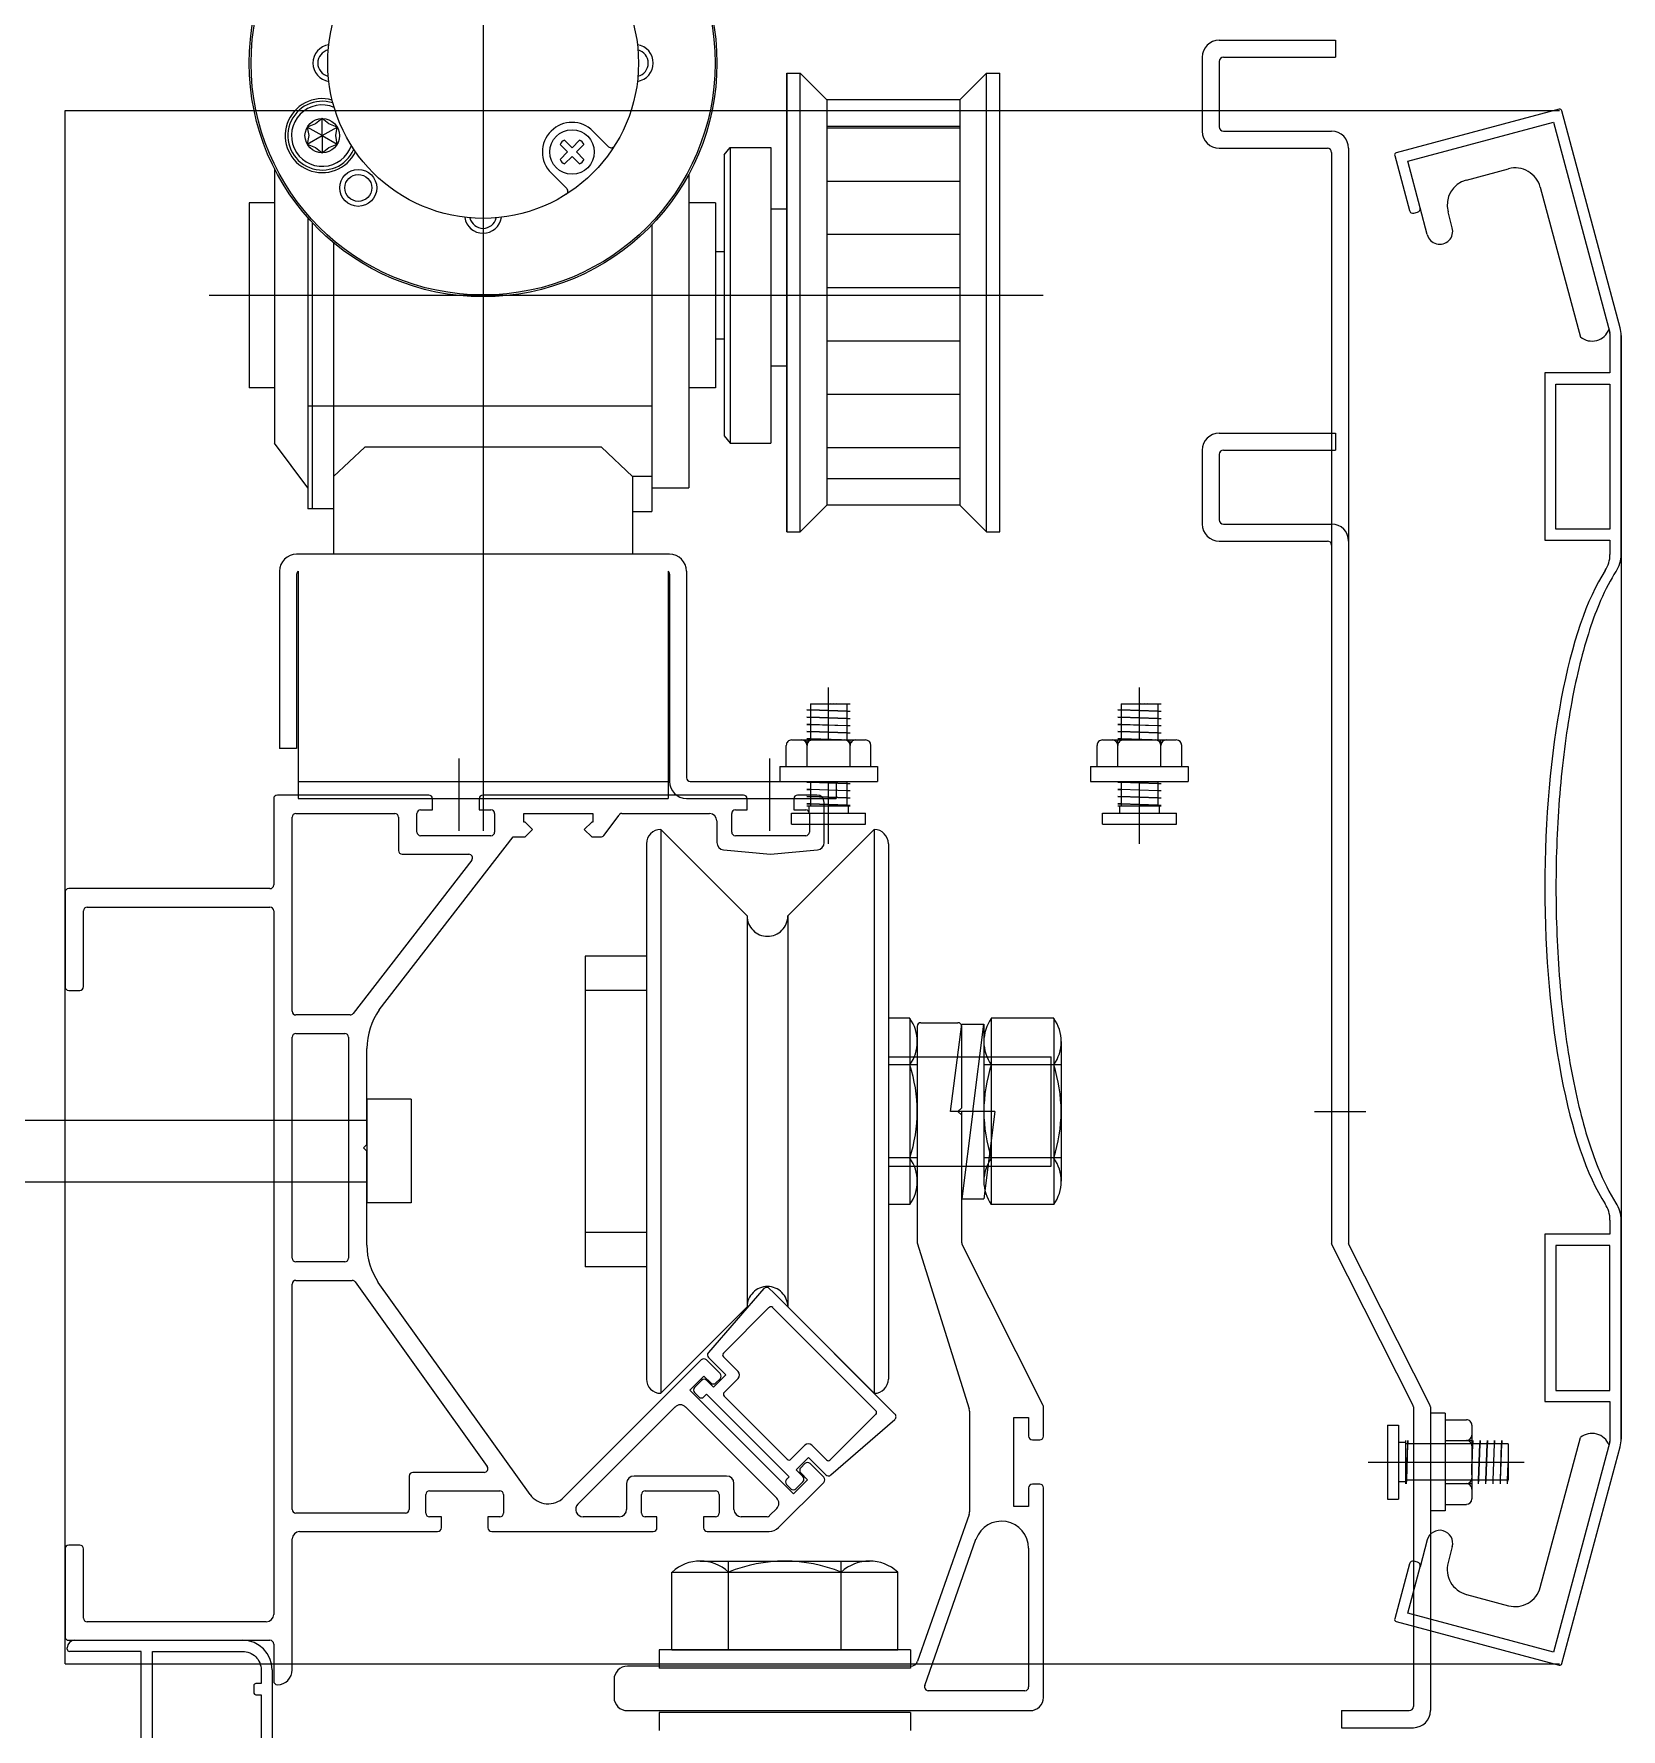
# Model space of a CAD drawing. Header units: millimetres. Extents: x -39468 to 212532, y -94717 to 83483.
# Drawn here: x 73920.8 to 74135.3, y 13091.4 to 13320.6 of the extents above; entities that cross this region are included whole.
import ezdxf

# ---------------------------------------------------------------- set-up
doc = ezdxf.new("R2010")
doc.units = ezdxf.units.MM
doc.header["$LTSCALE"] = 300
doc.header["$MEASUREMENT"] = 0
doc.layers.get('0').update_dxf_attribs({"linetype": 'CONTINUOUS'})
doc.layers.add('A-SECT-DOOR', color=8, linetype='CONTINUOUS')

# ---------------------------------------------------------------- blocks, each defined once
blk = doc.blocks.new('방열도어-양개')
at = {"layer": 'A-SECT-DOOR'}
for p, q in [((43.16, 3414.23), (43.16, 3274.77)), ((142.65, 3381.63), (158.35, 3381.63)), ((158.35, 3381.63), (158.35, 3379.33)), ((140.35, 3379.33), (140.35, 3369.33)), ((142.65, 3378.76), (142.65, 3369.91)), ((143.23, 3379.33), (158.35, 3379.33)), ((84.21, 3377.2), (86.01, 3377.2)), ((84.21, 3377.2), (84.21, 3315.2)), ((84.21, 3315.2), (84.21, 3377.2)), ((86.01, 3315.2), (86.01, 3377.2)), ((86.01, 3377.2), (89.61, 3373.6)), ((111.21, 3377.2), (107.61, 3373.6)), ((111.21, 3377.2), (113.01, 3377.2)), ((111.21, 3315.2), (111.21, 3377.2)), ((113.01, 3315.2), (113.01, 3377.2)), ((89.61, 3373.6), (89.61, 3318.8)), ((107.61, 3373.6), (89.61, 3373.6)), ((107.61, 3373.6), (107.61, 3318.8)), ((-13.34, 3162.14), (-13.34, 3372.14)), ((-13.34, 3372.14), (188.65, 3372.14)), ((21.42, 3371.06), (20.51, 3370.32)), ((21.42, 3368.74), (21.42, 3371.06)), ((22.33, 3370.32), (21.42, 3371.06)), ((188.59, 3372.31), (166.57, 3366.41)), ((196.82, 3342.78), (188.96, 3372.1)), ((20.51, 3370.32), (19.4, 3369.9)), ((21.42, 3368.74), (19.4, 3369.9)), ((19.4, 3369.9), (19.59, 3368.74)), ((19.59, 3368.74), (19.4, 3367.57)), ((19.4, 3367.57), (21.42, 3368.74)), ((21.42, 3368.74), (23.43, 3369.9)), ((21.42, 3368.74), (21.42, 3366.41)), ((21.42, 3368.74), (23.43, 3367.57)), ((23.43, 3369.9), (22.33, 3370.32)), ((23.24, 3368.74), (23.43, 3369.9)), ((23.43, 3367.57), (23.24, 3368.74)), ((58.01, 3369.35), (60.13, 3367.23)), ((89.61, 3370), (107.61, 3370)), ((89.61, 3369.8), (107.61, 3369.8)), ((143.23, 3369.33), (157.84, 3369.33)), ((168.12, 3365.27), (187.82, 3370.55)), ((187.82, 3370.55), (195.44, 3342.13)), ((19.4, 3367.57), (20.51, 3367.16)), ((20.51, 3367.16), (21.42, 3366.41)), ((21.42, 3366.41), (22.33, 3367.16)), ((22.33, 3367.16), (23.43, 3367.57)), ((53.56, 3367.55), (54.59, 3366.53)), ((54.59, 3366.53), (53.56, 3365.5)), ((54.15, 3368.14), (55.18, 3367.11)), ((56.21, 3368.14), (55.18, 3367.11)), ((56.79, 3367.55), (55.77, 3366.53)), ((55.77, 3366.53), (56.79, 3365.5)), ((75.76, 3366.15), (76.56, 3367.15)), ((76.56, 3367.15), (82.05, 3367.15)), ((76.56, 3367.15), (76.56, 3327.15)), ((82.05, 3367.15), (82.05, 3327.15)), ((142.65, 3367.03), (157.26, 3367.03)), ((157.84, 3366.46), (157.84, 3218.94)), ((160.14, 3367.03), (160.14, 3218.94)), ((14.96, 3364.29), (14.96, 3327.15)), ((55.18, 3365.94), (54.15, 3364.91)), ((55.18, 3365.94), (56.21, 3364.91)), ((75.76, 3366.15), (75.76, 3328.15)), ((166.36, 3366.04), (168.35, 3358.61)), ((169.8, 3358.99), (168.12, 3365.27)), ((176.05, 3362.74), (181.74, 3364.26)), ((52.35, 3363.7), (54.47, 3361.58)), ((70.96, 3363.52), (70.96, 3321.15)), ((89.61, 3362.6), (107.61, 3362.6)), ((186.03, 3361.79), (191.46, 3341.52)), ((11.56, 3359.65), (11.56, 3334.65)), ((14.96, 3359.65), (11.56, 3359.65)), ((74.56, 3359.65), (70.96, 3359.65)), ((74.56, 3359.65), (74.56, 3334.65)), ((19.46, 3357.64), (19.46, 3318.3)), ((84.21, 3358.82), (82.05, 3358.82)), ((84.21, 3358.82), (84.21, 3337.58)), ((168.96, 3358.25), (169.45, 3358.38)), ((170.77, 3355.37), (169.8, 3358.99)), ((174.15, 3356.28), (173.57, 3358.45)), ((20.06, 3356.98), (20.06, 3318.3)), ((65.96, 3356.67), (65.96, 3317.95)), ((89.61, 3355.4), (107.61, 3355.4)), ((22.96, 3354.25), (22.96, 3312.15)), ((75.76, 3353.05), (74.56, 3353.05)), ((89.61, 3348.2), (107.61, 3348.2)), ((118.86, 3347.15), (6.16, 3347.15)), ((75.76, 3341.25), (74.56, 3341.25)), ((195.46, 3342), (195.46, 3336.66)), ((196.96, 3312.13), (196.96, 3341.74)), ((196.96, 3341.74), (196.96, 3192.55)), ((89.61, 3341), (107.61, 3341)), ((84.21, 3337.58), (82.05, 3337.58)), ((186.66, 3336.66), (186.66, 3314.06)), ((195.46, 3336.66), (186.66, 3336.66)), ((14.96, 3334.65), (11.56, 3334.65)), ((74.56, 3334.65), (70.96, 3334.65)), ((188.16, 3335.16), (195.46, 3335.16)), ((188.16, 3315.56), (188.16, 3335.16)), ((195.46, 3335.16), (195.46, 3315.56)), ((65.96, 3332.15), (19.46, 3332.15)), ((89.61, 3333.8), (107.61, 3333.8)), ((75.76, 3328.15), (76.56, 3327.15)), ((142.65, 3328.53), (158.35, 3328.53)), ((158.35, 3328.53), (158.35, 3326.23)), ((19.46, 3321.15), (14.96, 3327.15)), ((22.96, 3322.65), (27.16, 3326.65)), ((59.16, 3326.65), (27.16, 3326.65)), ((63.36, 3322.65), (59.16, 3326.65)), ((76.56, 3327.15), (82.05, 3327.15)), ((89.61, 3326.6), (107.61, 3326.6)), ((140.35, 3326.23), (140.35, 3316.23)), ((142.65, 3325.66), (142.65, 3316.81)), ((143.23, 3326.23), (158.35, 3326.23)), ((63.36, 3322.65), (63.36, 3312.15)), ((65.96, 3322.65), (63.36, 3322.65)), ((65.96, 3321.15), (70.96, 3321.15)), ((89.61, 3322.4), (107.61, 3322.4)), ((22.96, 3318.3), (19.46, 3318.3)), ((89.61, 3318.8), (86.01, 3315.2)), ((107.61, 3318.8), (89.61, 3318.8)), ((107.61, 3318.8), (111.21, 3315.2)), ((63.36, 3317.95), (65.96, 3317.95)), ((143.23, 3316.23), (157.84, 3316.23)), ((84.21, 3315.2), (86.01, 3315.2)), ((111.21, 3315.2), (113.01, 3315.2)), ((142.65, 3313.93), (157.26, 3313.93)), ((160.14, 3313.93), (160.14, 3218.94)), ((186.66, 3314.06), (195.46, 3314.06)), ((195.46, 3315.56), (188.16, 3315.56)), ((195.46, 3314.06), (195.46, 3312.13)), ((68.36, 3312.15), (17.96, 3312.15)), ((157.84, 3313.36), (157.84, 3218.94)), ((15.66, 3309.85), (15.66, 3285.9)), ((17.96, 3309.45), (17.96, 3285.9)), ((18.16, 3309.85), (18.16, 3279.15)), ((68.16, 3309.85), (68.16, 3279.15)), ((68.36, 3309.45), (68.36, 3281.45)), ((70.66, 3309.85), (70.66, 3281.95)), ((89.86, 3287.05), (89.86, 3294.12)), ((131.86, 3287.05), (131.86, 3294.12)), ((86.93, 3291.1), (87.39, 3291.1)), ((87.39, 3291.08), (86.93, 3291.1)), ((86.95, 3291.1), (87.39, 3291.06)), ((87.39, 3291.95), (87.39, 3287.05)), ((87.39, 3291.95), (92.33, 3291.95)), ((92.33, 3290.92), (87.39, 3291.1)), ((92.33, 3290.91), (87.39, 3291.08)), ((92.33, 3290.89), (87.39, 3291.06)), ((92.33, 3291.87), (90.07, 3291.95)), ((92.33, 3291.88), (90.52, 3291.95)), ((92.33, 3291.9), (90.97, 3291.95)), ((92.33, 3291.95), (92.33, 3287.05)), ((92.76, 3291.87), (92.33, 3291.9)), ((92.78, 3291.87), (92.33, 3291.88)), ((92.78, 3291.87), (92.33, 3291.87)), ((92.76, 3290.89), (92.33, 3290.92)), ((92.78, 3290.89), (92.33, 3290.91)), ((92.78, 3290.89), (92.33, 3290.89)), ((129.39, 3291.08), (128.93, 3291.1)), ((128.93, 3291.1), (129.39, 3291.1)), ((128.95, 3291.1), (129.39, 3291.06)), ((129.39, 3291.95), (129.39, 3287.05)), ((129.39, 3291.95), (134.33, 3291.95)), ((134.33, 3290.92), (129.39, 3291.1)), ((134.33, 3290.91), (129.39, 3291.08)), ((134.33, 3290.89), (129.39, 3291.06)), ((134.33, 3291.87), (132.07, 3291.95)), ((134.33, 3291.88), (132.52, 3291.95)), ((134.33, 3291.9), (132.97, 3291.95)), ((134.33, 3291.95), (134.33, 3287.05)), ((134.76, 3291.87), (134.33, 3291.9)), ((134.78, 3291.87), (134.33, 3291.88)), ((134.78, 3291.87), (134.33, 3291.87)), ((134.76, 3290.89), (134.33, 3290.92)), ((134.78, 3290.89), (134.33, 3290.91)), ((134.78, 3290.89), (134.33, 3290.89)), ((87.39, 3290.1), (86.93, 3290.12)), ((86.93, 3290.12), (87.39, 3290.12)), ((87.39, 3289.13), (86.93, 3289.14)), ((86.93, 3289.14), (87.39, 3289.14)), ((86.95, 3290.12), (87.39, 3290.09)), ((86.95, 3289.14), (87.39, 3289.11)), ((92.33, 3289.95), (87.39, 3290.12)), ((92.33, 3289.93), (87.39, 3290.1)), ((92.33, 3289.92), (87.39, 3290.09)), ((92.33, 3288.97), (87.39, 3289.14)), ((92.33, 3288.96), (87.39, 3289.13)), ((92.33, 3288.94), (87.39, 3289.11)), ((92.76, 3289.92), (92.33, 3289.95)), ((92.78, 3289.92), (92.33, 3289.93)), ((92.78, 3289.92), (92.33, 3289.92)), ((92.76, 3288.94), (92.33, 3288.97)), ((92.78, 3288.94), (92.33, 3288.96)), ((92.78, 3288.94), (92.33, 3288.94)), ((128.93, 3290.12), (129.39, 3290.12)), ((129.39, 3290.1), (128.93, 3290.12)), ((129.39, 3289.13), (128.93, 3289.14)), ((128.93, 3289.14), (129.39, 3289.14)), ((128.95, 3290.12), (129.39, 3290.09)), ((128.95, 3289.14), (129.39, 3289.11)), ((134.33, 3289.95), (129.39, 3290.12)), ((134.33, 3289.93), (129.39, 3290.1)), ((134.33, 3289.92), (129.39, 3290.09)), ((134.33, 3288.97), (129.39, 3289.14)), ((134.33, 3288.96), (129.39, 3289.13)), ((134.33, 3288.94), (129.39, 3289.11)), ((134.76, 3289.92), (134.33, 3289.95)), ((134.78, 3289.92), (134.33, 3289.93)), ((134.78, 3289.92), (134.33, 3289.92)), ((134.76, 3288.94), (134.33, 3288.97)), ((134.78, 3288.94), (134.33, 3288.96)), ((134.78, 3288.94), (134.33, 3288.94)), ((84.13, 3283.45), (84.13, 3286.32)), ((84.86, 3287.05), (94.85, 3287.05)), ((86.93, 3288.17), (87.39, 3288.17)), ((87.39, 3288.15), (86.93, 3288.17)), ((86.93, 3287.19), (87.39, 3287.19)), ((87.39, 3287.18), (86.93, 3287.19)), ((86.94, 3283.45), (86.94, 3287.05)), ((86.95, 3288.17), (87.39, 3288.14)), ((86.95, 3287.19), (87.39, 3287.16)), ((92.33, 3288), (87.39, 3288.17)), ((92.33, 3287.98), (87.39, 3288.15)), ((92.33, 3287.96), (87.39, 3288.14)), ((91.59, 3287.05), (87.39, 3287.19)), ((91.15, 3287.05), (87.39, 3287.18)), ((90.7, 3287.05), (87.39, 3287.16)), ((92.76, 3287.97), (92.33, 3288)), ((92.78, 3287.96), (92.33, 3287.98)), ((92.78, 3287.96), (92.33, 3287.96)), ((92.77, 3283.45), (92.77, 3287.05)), ((95.58, 3283.45), (95.58, 3286.32)), ((126.13, 3283.45), (126.13, 3286.32)), ((126.86, 3287.05), (136.85, 3287.05)), ((128.93, 3288.17), (129.39, 3288.17)), ((129.39, 3288.15), (128.93, 3288.17)), ((129.39, 3287.18), (128.93, 3287.19)), ((128.93, 3287.19), (129.39, 3287.19)), ((128.94, 3283.45), (128.94, 3287.05)), ((128.95, 3288.17), (129.39, 3288.14)), ((128.95, 3287.19), (129.39, 3287.16)), ((134.33, 3288), (129.39, 3288.17)), ((134.33, 3287.98), (129.39, 3288.15)), ((134.33, 3287.96), (129.39, 3288.14)), ((133.59, 3287.05), (129.39, 3287.19)), ((133.15, 3287.05), (129.39, 3287.18)), ((132.7, 3287.05), (129.39, 3287.16)), ((134.76, 3287.97), (134.33, 3288)), ((134.78, 3287.96), (134.33, 3287.98)), ((134.78, 3287.96), (134.33, 3287.96)), ((134.77, 3283.45), (134.77, 3287.05)), ((137.58, 3283.45), (137.58, 3286.32)), ((17.96, 3285.9), (15.66, 3285.9)), ((39.86, 3284.54), (39.86, 3274.77)), ((81.86, 3284.54), (81.86, 3274.77)), ((83.26, 3283.45), (96.46, 3283.45)), ((83.26, 3283.45), (83.26, 3281.45)), ((96.46, 3283.45), (96.46, 3281.45)), ((125.26, 3283.45), (138.46, 3283.45)), ((125.26, 3283.45), (125.26, 3281.45)), ((138.46, 3283.45), (138.46, 3281.45)), ((35.82, 3279.6), (15.36, 3279.6)), ((18.16, 3281.45), (68.16, 3281.45)), ((78.36, 3279.6), (43.12, 3279.6)), ((71.16, 3281.45), (90.86, 3281.45)), ((83.26, 3281.45), (96.46, 3281.45)), ((88.26, 3279.6), (85.66, 3279.6)), ((87.39, 3281.32), (86.93, 3281.34)), ((86.93, 3281.34), (87.39, 3281.34)), ((87.39, 3280.35), (86.93, 3280.36)), ((86.93, 3280.36), (87.39, 3280.36)), ((87.39, 3279.37), (86.93, 3279.39)), ((86.93, 3279.39), (87.39, 3279.39)), ((86.95, 3281.34), (87.39, 3281.31)), ((86.95, 3280.36), (87.39, 3280.33)), ((86.95, 3279.39), (87.39, 3279.36)), ((87.39, 3281.45), (87.39, 3278.1)), ((92.33, 3281.17), (87.39, 3281.34)), ((92.33, 3281.15), (87.39, 3281.32)), ((92.33, 3281.14), (87.39, 3281.31)), ((92.33, 3280.19), (87.39, 3280.36)), ((92.33, 3280.18), (87.39, 3280.35)), ((92.33, 3280.16), (87.39, 3280.33)), ((92.33, 3279.22), (87.39, 3279.39)), ((92.33, 3279.2), (87.39, 3279.37)), ((92.33, 3279.18), (87.39, 3279.36)), ((89.86, 3273.02), (89.86, 3281.45)), ((90.86, 3281.45), (90.86, 3279.15)), ((92.33, 3281.45), (92.33, 3278.1)), ((92.76, 3281.14), (92.33, 3281.17)), ((92.78, 3281.14), (92.33, 3281.15)), ((92.78, 3281.14), (92.33, 3281.14)), ((92.76, 3280.16), (92.33, 3280.19)), ((92.78, 3280.16), (92.33, 3280.18)), ((92.78, 3280.16), (92.33, 3280.16)), ((125.26, 3281.45), (138.46, 3281.45)), ((129.39, 3281.32), (128.93, 3281.34)), ((128.93, 3281.34), (129.39, 3281.34)), ((128.93, 3280.36), (129.39, 3280.36)), ((129.39, 3280.35), (128.93, 3280.36)), ((129.39, 3279.37), (128.93, 3279.39)), ((128.93, 3279.39), (129.39, 3279.39)), ((128.95, 3281.34), (129.39, 3281.31)), ((128.95, 3280.36), (129.39, 3280.33)), ((128.95, 3279.39), (129.39, 3279.36)), ((129.39, 3281.45), (129.39, 3278.1)), ((134.33, 3281.17), (129.39, 3281.34)), ((134.33, 3281.15), (129.39, 3281.32)), ((134.33, 3281.14), (129.39, 3281.31)), ((134.33, 3280.19), (129.39, 3280.36)), ((134.33, 3280.18), (129.39, 3280.35)), ((134.33, 3280.16), (129.39, 3280.33)), ((134.33, 3279.22), (129.39, 3279.39)), ((134.33, 3279.2), (129.39, 3279.37)), ((134.33, 3279.18), (129.39, 3279.36)), ((131.86, 3273.02), (131.86, 3281.45)), ((134.33, 3281.45), (134.33, 3278.1)), ((134.76, 3281.14), (134.33, 3281.17)), ((134.78, 3281.14), (134.33, 3281.15)), ((134.78, 3281.14), (134.33, 3281.14)), ((134.76, 3280.16), (134.33, 3280.19)), ((134.78, 3280.16), (134.33, 3280.18)), ((134.78, 3280.16), (134.33, 3280.16)), ((14.86, 3279.1), (14.86, 3267.45)), ((17.86, 3277.1), (31.22, 3277.1)), ((18.16, 3279.15), (68.16, 3279.15)), ((34.22, 3274.6), (34.22, 3277.1)), ((34.72, 3277.6), (36.32, 3277.6)), ((36.32, 3277.6), (36.32, 3279.1)), ((42.62, 3279.1), (42.62, 3277.6)), ((42.62, 3277.6), (44.22, 3277.6)), ((44.72, 3277.1), (44.72, 3274.6)), ((48.66, 3275.95), (48.66, 3277.1)), ((48.66, 3277.1), (58.01, 3277.1)), ((58.01, 3277.1), (58.01, 3275.95)), ((61.68, 3277.1), (61.66, 3277.06)), ((61.72, 3277.1), (61.68, 3277.1)), ((61.93, 3277.1), (73.76, 3277.1)), ((70.66, 3279.15), (90.86, 3279.15)), ((76.76, 3274.6), (76.76, 3277.1)), ((77.26, 3277.6), (78.86, 3277.6)), ((78.86, 3277.6), (78.86, 3279.1)), ((84.86, 3275.65), (84.86, 3277.15)), ((84.86, 3277.15), (94.86, 3277.15)), ((85.16, 3279.1), (85.16, 3277.6)), ((85.16, 3277.6), (86.76, 3277.6)), ((86.93, 3278.41), (87.39, 3278.41)), ((87.39, 3278.4), (86.93, 3278.41)), ((92.78, 3278.1), (86.93, 3278.1)), ((86.95, 3278.41), (87.39, 3278.38)), ((87.19, 3278.1), (87.19, 3277.15)), ((87.26, 3277.1), (87.26, 3274.6)), ((92.33, 3278.24), (87.39, 3278.41)), ((92.33, 3278.22), (87.39, 3278.4)), ((92.33, 3278.21), (87.39, 3278.38)), ((89.26, 3273.2), (89.26, 3278.6)), ((92.76, 3279.19), (92.33, 3279.22)), ((92.78, 3279.18), (92.33, 3279.2)), ((92.78, 3279.18), (92.33, 3279.18)), ((92.76, 3278.21), (92.33, 3278.24)), ((92.78, 3278.21), (92.33, 3278.22)), ((92.78, 3278.21), (92.33, 3278.21)), ((92.52, 3278.1), (92.52, 3277.15)), ((94.86, 3275.65), (94.86, 3277.15)), ((126.86, 3275.65), (126.86, 3277.15)), ((126.86, 3277.15), (136.86, 3277.15)), ((129.39, 3278.4), (128.93, 3278.41)), ((128.93, 3278.41), (129.39, 3278.41)), ((134.78, 3278.1), (128.93, 3278.1)), ((128.95, 3278.41), (129.39, 3278.38)), ((129.19, 3278.1), (129.19, 3277.15)), ((134.33, 3278.24), (129.39, 3278.41)), ((134.33, 3278.22), (129.39, 3278.4)), ((134.33, 3278.21), (129.39, 3278.38)), ((134.76, 3279.19), (134.33, 3279.22)), ((134.78, 3279.18), (134.33, 3279.2)), ((134.78, 3279.18), (134.33, 3279.18)), ((134.76, 3278.21), (134.33, 3278.24)), ((134.78, 3278.21), (134.33, 3278.22)), ((134.78, 3278.21), (134.33, 3278.21)), ((134.52, 3278.1), (134.52, 3277.15)), ((136.86, 3275.65), (136.86, 3277.15)), ((17.36, 3250.37), (17.36, 3276.6)), ((31.72, 3276.6), (31.72, 3272.1)), ((48.84, 3275.95), (48.66, 3275.95)), ((49.84, 3274.95), (48.84, 3275.95)), ((48.84, 3273.95), (49.84, 3274.95)), ((57.84, 3275.95), (56.84, 3274.95)), ((56.84, 3274.95), (57.84, 3273.95)), ((58.01, 3275.95), (57.84, 3275.95)), ((59.46, 3274.14), (61.53, 3276.9)), ((67.16, 3274.93), (67.16, 3198.73)), ((78.84, 3263.26), (67.16, 3274.93)), ((74.76, 3276.1), (74.76, 3273.2)), ((84.34, 3263.26), (96.01, 3274.93)), ((84.86, 3275.65), (94.86, 3275.65)), ((96.01, 3274.93), (96.01, 3198.73)), ((126.86, 3275.65), (136.86, 3275.65)), ((29.13, 3250.55), (47.24, 3273.95)), ((44.22, 3274.1), (34.72, 3274.1)), ((47.24, 3273.95), (48.84, 3273.95)), ((57.84, 3273.95), (59.06, 3273.95)), ((65.24, 3273.01), (65.24, 3200.66)), ((86.76, 3274.1), (77.26, 3274.1)), ((97.94, 3273.01), (97.94, 3200.66)), ((41.63, 3270.79), (25.59, 3250.06)), ((32.22, 3271.6), (41.24, 3271.6)), ((75.66, 3272.2), (82.01, 3271.6)), ((82.01, 3271.6), (88.35, 3272.2)), ((-13.34, 3266.45), (-13.34, 3253.7)), ((14.36, 3266.95), (-12.84, 3266.95)), ((-10.84, 3253.7), (-10.84, 3263.95)), ((-10.34, 3264.45), (14.36, 3264.45)), ((14.86, 3263.95), (14.86, 3168.84)), ((78.84, 3263.26), (78.84, 3210.41)), ((84.34, 3263.26), (84.34, 3210.41)), ((56.94, 3257.83), (56.94, 3215.83)), ((65.24, 3257.83), (56.94, 3257.83)), ((-12.84, 3253.2), (-11.34, 3253.2)), ((65.24, 3253.18), (56.94, 3253.18)), ((25.19, 3249.87), (17.86, 3249.87)), ((17.86, 3247.37), (24.46, 3247.37)), ((100.84, 3249.42), (97.94, 3249.42)), ((100.84, 3249.42), (100.84, 3224.25)), ((101.84, 3248.4), (101.84, 3219.05)), ((102.33, 3248.83), (107.34, 3248.83)), ((106.34, 3236.83), (107.84, 3248.63)), ((107.84, 3248.63), (110.84, 3248.63)), ((107.84, 3237.33), (107.84, 3248.33)), ((109.34, 3236.83), (110.84, 3248.63)), ((110.84, 3248.63), (110.84, 3236.83)), ((111.84, 3249.42), (111.84, 3224.25)), ((120.29, 3249.42), (111.84, 3249.42)), ((120.29, 3249.42), (120.29, 3224.25)), ((17.36, 3217), (17.36, 3246.87)), ((24.96, 3246.87), (24.96, 3217)), ((27.46, 3232.38), (27.46, 3245.33)), ((101.84, 3246.27), (101.84, 3227.39)), ((101.84, 3246.27), (101.84, 3227.39)), ((110.84, 3246.27), (110.84, 3227.39)), ((121.29, 3246.27), (121.29, 3227.39)), ((97.94, 3244.23), (119.94, 3244.23)), ((101.84, 3243.13), (97.94, 3243.13)), ((101.84, 3244.23), (107.84, 3244.23)), ((121.29, 3243.13), (110.84, 3243.13)), ((119.94, 3229.43), (119.94, 3244.23)), ((33.46, 3238.48), (27.46, 3238.48)), ((27.46, 3238.48), (27.46, 3224.48)), ((33.46, 3238.48), (33.46, 3224.48)), ((112.34, 3236.83), (106.34, 3236.83)), ((107.34, 3236.83), (107.84, 3237.33)), ((107.84, 3236.33), (107.34, 3236.83)), ((107.84, 3225.03), (107.84, 3236.83)), ((109.34, 3236.83), (107.84, 3225.03)), ((107.84, 3219.05), (107.84, 3236.33)), ((112.34, 3236.83), (110.84, 3225.03)), ((155.54, 3236.83), (162.44, 3236.83)), ((155.54, 3236.83), (162.44, 3236.83)), ((-77.84, 3235.63), (27.46, 3235.63)), ((27.01, 3231.93), (27.46, 3232.38)), ((27.46, 3231.48), (27.01, 3231.93)), ((27.46, 3218.74), (27.46, 3231.48)), ((101.84, 3230.54), (97.94, 3230.54)), ((97.94, 3229.43), (119.94, 3229.43)), ((101.84, 3229.43), (107.84, 3229.43)), ((121.29, 3230.54), (110.84, 3230.54)), ((-77.84, 3227.33), (27.46, 3227.33)), ((33.46, 3224.48), (27.46, 3224.48)), ((100.84, 3224.25), (97.94, 3224.25)), ((107.84, 3225.03), (110.84, 3225.03)), ((120.29, 3224.25), (111.84, 3224.25)), ((195.46, 3222.15), (195.46, 3220.23)), ((196.96, 3192.55), (196.96, 3222.15)), ((65.24, 3220.48), (56.94, 3220.48)), ((195.46, 3220.23), (186.66, 3220.23)), ((186.66, 3220.23), (186.66, 3197.63)), ((101.84, 3219.05), (108.85, 3196.61)), ((118.84, 3197.09), (107.89, 3218.83)), ((168.84, 3197.09), (157.84, 3218.94)), ((168.84, 3197.09), (157.84, 3218.94)), ((171.14, 3197.09), (160.14, 3218.94)), ((171.14, 3197.09), (160.14, 3218.94)), ((195.46, 3218.73), (188.16, 3218.73)), ((188.16, 3218.73), (188.16, 3199.13)), ((195.46, 3199.13), (195.46, 3218.73)), ((24.46, 3216.5), (17.86, 3216.5)), ((65.24, 3215.83), (56.94, 3215.83)), ((17.36, 3183.04), (17.36, 3213.5)), ((17.86, 3214), (25.46, 3214)), ((25.87, 3213.79), (43.72, 3188.83)), ((49.51, 3185.04), (28.99, 3213.71)), ((81.1, 3212.88), (73.61, 3204.25)), ((82.4, 3212.34), (81.83, 3212.91)), ((98.82, 3195.92), (82.4, 3212.34)), ((78.84, 3210.41), (67.16, 3198.73)), ((81.8, 3210.32), (75.63, 3204.16)), ((96.24, 3196.38), (82.29, 3210.32)), ((84.34, 3210.41), (96.01, 3198.73)), ((75.63, 3203.66), (77.63, 3201.67)), ((72.64, 3203.24), (54.07, 3184.67)), ((75.19, 3201.41), (73.35, 3203.24)), ((73.63, 3203.57), (75.98, 3201.22)), ((71.09, 3199.14), (73, 3201.05)), ((85.1, 3185.13), (71.09, 3199.14)), ((72.69, 3200.47), (71.74, 3199.52)), ((73, 3201.05), (73.92, 3200.13)), ((74.31, 3199.55), (73.4, 3200.47)), ((75.98, 3201.22), (74.31, 3199.55)), ((74.62, 3200.13), (75.19, 3200.7)), ((77.63, 3200.75), (75.73, 3198.84)), ((188.16, 3199.13), (195.46, 3199.13)), ((55.98, 3183.75), (69.11, 3196.88)), ((70.52, 3196.88), (82.84, 3184.56)), ((71.74, 3198.82), (72.31, 3198.25)), ((73.01, 3198.25), (73.36, 3198.6)), ((73.36, 3198.6), (84.51, 3187.45)), ((75.73, 3198.35), (84.26, 3189.82)), ((118.89, 3192.94), (118.89, 3196.89)), ((168.89, 3196.89), (168.89, 3156.41)), ((168.89, 3196.89), (168.89, 3156.41)), ((171.19, 3196.89), (171.19, 3155.83)), ((171.19, 3196.89), (171.19, 3155.83)), ((186.66, 3197.63), (195.46, 3197.63)), ((195.46, 3197.63), (195.46, 3192.28)), ((90.07, 3189.72), (96.24, 3195.89)), ((90.17, 3187.7), (98.79, 3195.19)), ((108.89, 3196.31), (108.89, 3182.69)), ((114.89, 3183.44), (114.89, 3195.44)), ((114.89, 3195.44), (116.89, 3195.44)), ((116.89, 3195.44), (116.89, 3192.94)), ((171.19, 3196.04), (171.19, 3182.84)), ((173.19, 3196.04), (171.19, 3196.04)), ((173.19, 3196.04), (173.19, 3182.84)), ((173.19, 3195.16), (176.06, 3195.16)), ((117.39, 3192.44), (118.39, 3192.44)), ((165.39, 3194.44), (166.89, 3194.44)), ((165.39, 3194.44), (165.39, 3184.44)), ((166.89, 3194.44), (166.89, 3184.44)), ((167.85, 3186.51), (167.85, 3192.36)), ((168.16, 3192.34), (168.13, 3191.91)), ((168.14, 3191.91), (168.16, 3192.36)), ((168.16, 3192.36), (168.16, 3191.91)), ((173.19, 3192.35), (176.79, 3192.35)), ((176.79, 3194.43), (176.79, 3184.45)), ((176.94, 3192.34), (176.91, 3191.91)), ((176.92, 3191.91), (176.94, 3192.36)), ((176.94, 3192.36), (176.94, 3191.91)), ((177.91, 3192.34), (177.88, 3191.91)), ((177.9, 3191.91), (177.91, 3192.36)), ((177.91, 3192.36), (177.91, 3191.91)), ((178.89, 3192.34), (178.86, 3191.91)), ((178.87, 3191.91), (178.89, 3192.36)), ((178.89, 3192.36), (178.89, 3191.91)), ((179.87, 3192.34), (179.83, 3191.91)), ((179.85, 3191.91), (179.87, 3192.36)), ((179.87, 3192.36), (179.87, 3191.91)), ((180.84, 3192.34), (180.81, 3191.91)), ((180.83, 3191.91), (180.84, 3192.36)), ((180.84, 3192.36), (180.84, 3191.91)), ((186.03, 3172.5), (191.46, 3192.76)), ((195.44, 3192.15), (187.82, 3163.74)), ((195.46, 3192.22), (195.45, 3192.21)), ((195.46, 3192.23), (195.46, 3192.22)), ((84.76, 3189.82), (86.66, 3191.72)), ((85.47, 3188.4), (87.12, 3190.06)), ((87.12, 3190.06), (89.47, 3187.7)), ((87.58, 3191.72), (89.58, 3189.72)), ((167.85, 3192.1), (166.89, 3192.1)), ((181.69, 3191.91), (167.85, 3191.91)), ((167.95, 3186.97), (168.13, 3191.91)), ((167.97, 3186.97), (168.14, 3191.91)), ((167.99, 3186.97), (168.16, 3191.91)), ((176.79, 3187.7), (176.94, 3191.91)), ((176.79, 3188.59), (176.91, 3191.91)), ((176.79, 3188.14), (176.92, 3191.91)), ((177.71, 3186.97), (177.88, 3191.91)), ((177.73, 3186.97), (177.9, 3191.91)), ((177.74, 3186.97), (177.91, 3191.91)), ((178.69, 3186.97), (178.86, 3191.91)), ((178.7, 3186.97), (178.87, 3191.91)), ((178.72, 3186.97), (178.89, 3191.91)), ((179.66, 3186.97), (179.83, 3191.91)), ((179.68, 3186.97), (179.85, 3191.91)), ((179.69, 3186.97), (179.87, 3191.91)), ((180.64, 3186.97), (180.81, 3191.91)), ((180.65, 3186.97), (180.83, 3191.91)), ((180.67, 3186.97), (180.84, 3191.91)), ((181.69, 3191.91), (181.69, 3186.97)), ((188.96, 3162.19), (196.82, 3191.51)), ((43.32, 3188.04), (33.67, 3188.04)), ((86.38, 3187.48), (85.47, 3188.4)), ((86.66, 3189.23), (86.09, 3188.66)), ((86.09, 3187.96), (87.01, 3187.04)), ((89.2, 3187.39), (87.36, 3189.23)), ((162.76, 3189.44), (183.86, 3189.44)), ((166.59, 3189.44), (173.49, 3189.44)), ((166.59, 3189.44), (173.49, 3189.44)), ((181.61, 3186.97), (181.69, 3189.22)), ((181.63, 3186.97), (181.69, 3188.77)), ((181.64, 3186.97), (181.69, 3188.33)), ((33.17, 3187.54), (33.17, 3183.04)), ((35.92, 3185.54), (45.42, 3185.54)), ((62.56, 3186.54), (62.56, 3183.04)), ((76.06, 3187.54), (63.56, 3187.54)), ((65.06, 3185.54), (74.56, 3185.54)), ((77.06, 3183.04), (77.06, 3186.54)), ((83.09, 3180.57), (89.2, 3186.68)), ((84.51, 3187.45), (84.16, 3187.1)), ((84.16, 3186.39), (84.73, 3185.83)), ((87.01, 3187.04), (85.1, 3185.13)), ((85.44, 3185.83), (86.38, 3186.77)), ((116.89, 3185.94), (116.89, 3183.44)), ((118.39, 3186.44), (117.39, 3186.44)), ((118.89, 3157.63), (118.89, 3185.94)), ((167.85, 3186.77), (166.89, 3186.77)), ((181.69, 3186.97), (167.85, 3186.97)), ((167.95, 3186.51), (167.97, 3186.97)), ((167.95, 3186.51), (167.95, 3186.97)), ((167.96, 3186.53), (167.99, 3186.97)), ((173.19, 3186.52), (176.79, 3186.52)), ((177.71, 3186.51), (177.71, 3186.97)), ((177.71, 3186.53), (177.74, 3186.97)), ((177.71, 3186.51), (177.73, 3186.97)), ((178.69, 3186.51), (178.69, 3186.97)), ((178.69, 3186.51), (178.7, 3186.97)), ((178.69, 3186.53), (178.72, 3186.97)), ((179.66, 3186.51), (179.68, 3186.97)), ((179.66, 3186.51), (179.66, 3186.97)), ((179.66, 3186.53), (179.69, 3186.97)), ((180.64, 3186.53), (180.67, 3186.97)), ((180.64, 3186.51), (180.64, 3186.97)), ((180.64, 3186.51), (180.65, 3186.97)), ((181.61, 3186.53), (181.64, 3186.97)), ((181.61, 3186.51), (181.61, 3186.97)), ((181.61, 3186.51), (181.63, 3186.97)), ((35.42, 3182.54), (35.42, 3185.04)), ((45.92, 3185.04), (45.92, 3182.54)), ((64.56, 3182.54), (64.56, 3185.04)), ((75.06, 3185.04), (75.06, 3182.54)), ((82.84, 3183.15), (81.88, 3182.19)), ((116.89, 3183.44), (114.89, 3183.44)), ((165.39, 3184.44), (166.89, 3184.44)), ((173.19, 3183.72), (176.06, 3183.72)), ((32.67, 3182.54), (17.86, 3182.54)), ((37.52, 3182.04), (35.92, 3182.04)), ((37.52, 3180.54), (37.52, 3182.04)), ((43.82, 3182.04), (43.82, 3180.54)), ((45.42, 3182.04), (43.82, 3182.04)), ((61.56, 3182.04), (56.68, 3182.04)), ((66.66, 3182.04), (65.06, 3182.04)), ((66.66, 3180.54), (66.66, 3182.04)), ((72.96, 3182.04), (72.96, 3180.54)), ((74.56, 3182.04), (72.96, 3182.04)), ((81.53, 3182.04), (78.06, 3182.04)), ((108.84, 3182.36), (101.89, 3162.5)), ((173.19, 3182.84), (171.19, 3182.84)), ((17.36, 3161.34), (17.36, 3179.04)), ((18.36, 3180.04), (37.02, 3180.04)), ((44.32, 3180.04), (66.16, 3180.04)), ((73.46, 3180.04), (81.82, 3180.04)), ((102.86, 3159.24), (109.77, 3178.99)), ((170.77, 3178.92), (169.8, 3175.29)), ((-13.34, 3177.69), (-13.34, 3165.84)), ((-11.34, 3178.19), (-12.84, 3178.19)), ((-10.84, 3168.34), (-10.84, 3177.69)), ((116.89, 3177.78), (116.89, 3159.03)), ((174.15, 3178.01), (173.57, 3175.84)), ((68.69, 3174.54), (99.19, 3174.54)), ((68.69, 3164.04), (68.69, 3174.54)), ((72.51, 3176.04), (95.38, 3176.04)), ((76.32, 3164.04), (76.32, 3176.04)), ((91.57, 3164.04), (91.57, 3176.04)), ((99.19, 3164.04), (99.19, 3174.54)), ((168.35, 3175.68), (166.36, 3168.24)), ((168.12, 3169.02), (169.8, 3175.29)), ((169.45, 3175.91), (168.96, 3176.04)), ((176.05, 3171.55), (181.74, 3170.02)), ((13.86, 3167.84), (-10.34, 3167.84)), ((166.57, 3167.88), (188.59, 3161.98)), ((187.82, 3163.74), (168.12, 3169.02)), ((-12.84, 3165.34), (14.36, 3165.34)), ((-12.04, 3165.34), (10.66, 3165.34)), ((14.86, 3164.84), (14.86, 3159.84)), ((-13.04, 3164.14), (-13.04, 3164.34)), ((-3.04, 3163.84), (-12.74, 3163.84)), ((-3.04, 3148.84), (-3.04, 3163.84)), ((100.94, 3164.04), (66.94, 3164.04)), ((66.94, 3164.04), (66.94, 3161.59)), ((68.69, 3164.04), (99.19, 3164.04)), ((100.94, 3164.04), (100.94, 3161.59)), ((-13.34, 3162.14), (188.65, 3162.14)), ((14.66, 3161.34), (14.66, 3124.29)), ((100.94, 3161.83), (62.66, 3161.83)), ((100.94, 3161.59), (66.94, 3161.59)), ((60.86, 3160.03), (60.86, 3157.63)), ((116.39, 3158.53), (103.32, 3158.53)), ((62.66, 3155.83), (117.09, 3155.83)), ((66.94, 3155.59), (66.94, 3153.14)), ((100.94, 3155.59), (66.94, 3155.59)), ((100.94, 3155.59), (100.94, 3153.14)), ((159.19, 3155.83), (168.32, 3155.83)), ((159.19, 3155.83), (159.19, 3153.53)), ((159.19, 3155.83), (168.32, 3155.83)), ((159.19, 3155.83), (159.19, 3153.53)), ((159.19, 3153.53), (168.89, 3153.53)), ((159.19, 3153.53), (168.89, 3153.53))]:
    blk.add_line(p, q, dxfattribs=at)
blk.add_lwpolyline([(-1.54, 3148.84), (-1.54, 3163.84), (10.66, 3163.84, -0.414214), (13.16, 3161.34), (13.16, 3159.49), (12.46, 3159.49, 0.414214), (12.16, 3159.19), (12.16, 3158.29, 0.414214), (12.46, 3157.99), (13.16, 3157.99), (13.16, 3142.99)], format="xyb", dxfattribs=at)
for centre, radius in [((43.16, 3378.55), 31.6), ((43.16, 3378.55), 31.35), ((43.16, 3378.55), 21), ((21.42, 3368.74), 2.33), ((55.18, 3366.53), 3), ((26.29, 3361.68), 2.5), ((26.29, 3361.68), 1.82)]:
    blk.add_circle(centre, radius, dxfattribs=at)
for centre, radius, start, end in [((22.65, 3378.55), 2.5, 97.9702, 262.0288), ((22.65, 3378.55), 1.83, 103.2352, 256.7638), ((63.66, 3378.55), 2.5, 277.9712, 82.0298), ((63.66, 3378.55), 1.82, 283.2362, 76.7648), ((142.65, 3379.33), 2.3, 90, 180), ((143.23, 3378.76), 0.575, 90, 180), ((21.42, 3368.74), 5, 74.439, 334.1368), ((21.42, 3368.74), 4.65, 71.9294, 336.6464), ((21.42, 3368.74), 4.15, 67.1733, 341.4026), ((188.67, 3372.02), 0.3, 15, 105), ((55.18, 3366.53), 4, 45, 225), ((142.65, 3369.33), 2.3, 180, 270), ((143.23, 3369.91), 0.575, 180, 270), ((157.84, 3367.03), 2.3, 0, 90), ((55.18, 3366.53), 1.92, 122.4441, 147.5559), ((55.18, 3366.53), 1.92, 32.4441, 57.5559), ((60.48, 3367.59), 0.5, 224.9987, 327.6804), ((157.26, 3366.46), 0.575, 0, 90), ((166.65, 3366.12), 0.3, 105, 195), ((55.18, 3366.53), 1.92, 212.4441, 237.5559), ((55.18, 3366.53), 1.92, 302.4441, 327.5559), ((182.65, 3360.88), 3.5, 15, 105.0006), ((176.95, 3359.36), 3.5, 105, 195), ((54.12, 3361.22), 0.5, 302.3196, 45.0022), ((43.16, 3358.04), 2.5, 187.9813, 352.0171), ((43.16, 3358.04), 1.83, 193.2508, 346.7476), ((168.84, 3358.74), 0.5, 195, 285), ((169.32, 3358.86), 0.5, 285, 15), ((172.46, 3355.82), 1.75, 195, 15), ((193.02, 3343.44), 2.47, 230.952, 339.048), ((194.96, 3342), 0.5, 0, 15), ((192.96, 3341.74), 4, 0, 15), ((142.65, 3326.23), 2.3, 90, 180), ((143.23, 3325.66), 0.575, 90, 180), ((142.66, 3316.23), 2.3, 180, 270), ((143.23, 3316.81), 0.575, 180, 270), ((157.84, 3313.93), 2.3, 0, 90), ((157.26, 3313.36), 0.575, 0, 90), ((17.96, 3309.85), 2.3, 90, 180), ((68.36, 3309.85), 2.3, 0, 90), ((191.46, 3312.13), 4, 326.7776, 0), ((192.75, 3312.13), 4.21, 326.8156, 359.9621), ((18.46, 3309.45), 0.5, 126.8699, 180), ((67.86, 3309.45), 0.5, 0, 53.1301), ((84.86, 3286.32), 0.729, 90, 180.0014), ((83.41, 3286.32), 0.729, 0, 0.0014), ((86.21, 3286.32), 0.729, 0, 90), ((87.67, 3286.32), 0.729, 90, 180.0014), ((92.04, 3286.32), 0.729, 0, 90), ((93.5, 3286.32), 0.729, 90, 180.0014), ((94.85, 3286.32), 0.729, 0, 90), ((96.31, 3286.32), 0.729, 179.9981, 180.0014), ((126.86, 3286.32), 0.729, 90, 180.0014), ((125.41, 3286.32), 0.729, 0, 0.0014), ((128.21, 3286.32), 0.729, 0, 90), ((129.67, 3286.32), 0.729, 90, 180.0014), ((134.04, 3286.32), 0.729, 0, 90), ((135.5, 3286.32), 0.729, 90, 180.0014), ((136.85, 3286.32), 0.729, 0, 90), ((138.31, 3286.32), 0.729, 179.9981, 180.0014), ((71.16, 3281.95), 0.5, 180, 270), ((15.36, 3279.1), 0.5, 90, 180), ((35.82, 3279.1), 0.5, 0, 90), ((43.12, 3279.1), 0.5, 90, 180), ((70.66, 3281.45), 2.3, 180, 270), ((78.36, 3279.1), 0.5, 0, 90), ((85.66, 3279.1), 0.5, 90, 180), ((88.26, 3278.6), 1, 0, 90), ((17.86, 3276.6), 0.5, 90, 180), ((31.22, 3276.6), 0.5, 0, 90), ((34.72, 3277.1), 0.5, 90, 180), ((44.22, 3277.1), 0.5, 0, 90), ((61.93, 3276.6), 0.5, 90, 142.9575), ((73.76, 3276.1), 1, 0, 90), ((77.26, 3277.1), 0.5, 90, 180), ((86.76, 3277.1), 0.5, 0, 90), ((67.16, 3273.01), 1.93, 90, 180), ((96.01, 3273.01), 1.93, 0, 90), ((34.72, 3274.6), 0.5, 180, 270), ((44.22, 3274.6), 0.5, 270, 0), ((59.06, 3274.45), 0.5, 270, 322.9575), ((75.76, 3273.2), 1, 180, 264.5597), ((77.26, 3274.6), 0.5, 180, 270), ((86.76, 3274.6), 0.5, 270, 0), ((88.26, 3273.2), 1, 275.4403, 0), ((32.22, 3272.1), 0.5, 180, 270), ((41.24, 3271.1), 0.5, 322.2543, 90), ((-12.84, 3266.45), 0.5, 90, 180), ((14.36, 3267.45), 0.5, 270, 0), ((-10.34, 3263.95), 0.5, 90, 180), ((14.36, 3263.95), 0.5, 0, 90), ((81.59, 3263.26), 2.75, 179.9993, 270), ((81.59, 3263.26), 2.75, 270, 0.0007), ((-12.84, 3253.7), 0.5, 180, 270), ((-11.34, 3253.7), 0.5, 270, 0), ((17.86, 3250.37), 0.5, 180, 270), ((25.19, 3250.37), 0.5, 270, 322.2543), ((36.46, 3245.33), 9, 144.5197, 180), ((17.86, 3246.87), 0.5, 90, 180), ((24.46, 3246.87), 0.5, 0, 90), ((96.39, 3246.27), 5.45, 324.7387, 35.2613), ((102.33, 3248.33), 0.5, 90, 180), ((107.34, 3248.33), 0.5, 0, 90), ((116.29, 3246.27), 5.45, 144.7387, 215.2613), ((115.84, 3246.27), 5.45, 324.7387, 35.2613), ((81.53, 3236.83), 20.3, 341.942, 18.058), ((131.14, 3236.83), 20.3, 161.942, 198.058), ((100.98, 3236.83), 20.3, 341.942, 18.058), ((96.39, 3227.39), 5.45, 324.7387, 35.2613), ((116.29, 3227.39), 5.45, 144.7387, 215.2613), ((115.84, 3227.39), 5.45, 324.7387, 35.2613), ((191.46, 3222.15), 4, 0, 33.2224), ((192.76, 3222.15), 4.2, 0, 33.2224), ((36.46, 3218.74), 9, 180, 214.0012), ((108.34, 3219.05), 0.5, 180, 206.743), ((17.86, 3217), 0.5, 180, 270), ((24.46, 3217), 0.5, 270, 0), ((17.86, 3213.5), 0.5, 90, 180), ((25.46, 3213.5), 0.5, 35.5876, 90), ((81.59, 3210.41), 2.75, 90, 180.0007), ((81.48, 3212.55), 0.5, 45, 139.0139), ((81.59, 3210.41), 2.75, 359.9993, 90), ((82.05, 3210.08), 0.35, 45, 135), ((73.98, 3203.92), 0.5, 139.0139, 225), ((75.88, 3203.91), 0.35, 135, 225), ((73, 3202.89), 0.5, 45, 135.0005), ((74.84, 3201.05), 0.5, 315, 45), ((77.17, 3201.21), 0.65, 315, 45), ((67.16, 3200.66), 1.93, 180, 270), ((72.09, 3199.17), 0.5, 135, 225), ((73.04, 3200.12), 0.5, 45, 135), ((74.27, 3200.49), 0.5, 225, 315), ((96.01, 3200.66), 1.93, 270, 0), ((69.82, 3196.17), 1, 45, 135.0005), ((72.66, 3198.6), 0.5, 225, 315), ((75.98, 3198.6), 0.35, 135, 225), ((118.44, 3196.89), 0.45, 0, 26.743), ((168.44, 3196.89), 0.45, 0, 26.743), ((168.44, 3196.89), 0.45, 0, 26.743), ((170.74, 3196.89), 0.45, 0, 26.743), ((170.74, 3196.89), 0.45, 0, 26.743), ((95.99, 3196.13), 0.35, 315, 45), ((98.47, 3195.57), 0.5, 310.9861, 45.007), ((107.89, 3196.31), 1, 0, 17.3433), ((176.06, 3195.89), 0.729, 270, 270.0014), ((176.06, 3194.43), 0.729, 0, 90.0014), ((117.39, 3192.94), 0.5, 180, 270), ((118.39, 3192.94), 0.5, 270, 0), ((176.06, 3193.08), 0.729, 270, 0), ((176.06, 3191.63), 0.729, 0, 90.0014), ((193.02, 3190.84), 2.47, 20.952, 129.048), ((194.96, 3192.28), 0.5, 345, 0), ((192.96, 3192.55), 4, 345, 0), ((87.12, 3191.26), 0.65, 45, 135), ((33.67, 3187.54), 0.5, 90, 180), ((43.32, 3188.54), 0.5, 270, 35.5876), ((84.51, 3190.06), 0.35, 225, 315), ((86.45, 3188.31), 0.5, 135, 225), ((87.01, 3188.88), 0.5, 45, 135), ((89.82, 3188.06), 0.5, 225, 313.7704), ((89.82, 3189.97), 0.35, 225, 315), ((35.92, 3185.04), 0.5, 90, 180), ((45.42, 3185.04), 0.5, 0, 90), ((63.56, 3186.54), 1, 90, 180), ((65.06, 3185.04), 0.5, 90, 180), ((74.56, 3185.04), 0.5, 0, 90), ((76.06, 3186.54), 1, 0, 90), ((84.52, 3186.75), 0.5, 135, 225), ((85.08, 3186.18), 0.5, 225, 315), ((86.03, 3187.13), 0.5, 315, 45), ((88.85, 3187.04), 0.5, 315, 45), ((117.39, 3185.94), 0.5, 90, 180), ((118.39, 3185.94), 0.5, 0, 90), ((176.06, 3187.25), 0.729, 270, 0), ((176.06, 3185.79), 0.729, 0, 90.0014), ((17.86, 3183.04), 0.5, 180, 270), ((32.67, 3183.04), 0.5, 270, 0), ((51.95, 3186.79), 3, 215.5876, 315.0005), ((56.68, 3183.04), 1, 135.0005, 270), ((61.56, 3183.04), 1, 270, 0), ((78.06, 3183.04), 1, 180, 270), ((82.13, 3183.86), 1, 315, 45), ((176.06, 3184.45), 0.729, 270, 0), ((176.06, 3182.99), 0.729, 89.9981, 90.0014), ((35.92, 3182.54), 0.5, 180, 270), ((45.42, 3182.54), 0.5, 270, 0), ((65.06, 3182.54), 0.5, 180, 270), ((74.56, 3182.54), 0.5, 270, 0), ((81.53, 3182.54), 0.5, 270, 315), ((107.89, 3182.69), 1, 340.7173, 0), ((113.23, 3177.78), 3.66, 0, 160.7173), ((18.36, 3179.04), 1, 90, 180), ((37.02, 3180.54), 0.5, 270, 0), ((44.32, 3180.54), 0.5, 180, 270), ((66.16, 3180.54), 0.5, 270, 0), ((73.46, 3180.54), 0.5, 180, 270), ((81.82, 3181.84), 1.8, 270, 315), ((172.46, 3178.46), 1.75, 345, 165), ((-12.84, 3177.69), 0.5, 90, 180), ((-11.34, 3177.69), 0.5, 0, 90), ((72.51, 3170.45), 5.6, 47.0464, 132.9536), ((83.94, 3155.91), 20.13, 67.7416, 112.2584), ((95.38, 3170.45), 5.6, 47.0464, 132.9536), ((168.84, 3175.55), 0.5, 75, 165), ((169.32, 3175.42), 0.5, 345, 75), ((176.95, 3174.93), 3.5, 165, 255), ((182.65, 3173.4), 3.5, 254.9994, 345), ((-10.34, 3168.34), 0.5, 180, 270), ((13.86, 3168.84), 1, 270, 0), ((166.65, 3168.17), 0.3, 165, 255), ((-12.84, 3165.84), 0.5, 180, 270), ((-12.04, 3164.34), 1, 90, 180), ((10.66, 3161.34), 4, 0, 90), ((14.36, 3164.84), 0.5, 0, 90), ((-12.74, 3164.14), 0.3, 180, 270), ((100.94, 3162.83), 1, 270, 340.7173), ((15.36, 3161.34), 2, 270, 0), ((62.66, 3160.03), 1.8, 90, 180), ((188.67, 3162.27), 0.3, 255, 345), ((15.36, 3159.84), 0.5, 180, 270), ((103.32, 3159.03), 0.5, 155.8351, 270), ((116.39, 3159.03), 0.5, 270, 0), ((62.66, 3157.63), 1.8, 180, 270), ((117.09, 3157.63), 1.8, 270, 0), ((168.32, 3156.41), 0.575, 270, 0), ((168.32, 3156.41), 0.575, 270, 0), ((168.89, 3155.83), 2.3, 270, 0), ((168.89, 3155.83), 2.3, 270, 0)]:
    blk.add_arc(centre, radius, start, end, dxfattribs=at)
for start_param, end_param in [(0.42212, 1.570745), (1.570745, 2.719472)]:
    blk.add_ellipse((200.46, 3267.14), major_axis=(0, 46.92), ratio=0.294145, start_param=start_param, end_param=end_param, dxfattribs=at)
blk.add_open_spline([(196.27, 3309.83), (195.55, 3308.73), (194.85, 3307.4), (193.15, 3303.49), (192.21, 3300.61), (190.59, 3294.08), (189.91, 3290.44), (188.87, 3282.66), (188.51, 3278.52), (188.13, 3270.07), (188.1, 3265.76), (188.41, 3257.27), (188.73, 3253.1), (189.69, 3245.21), (190.34, 3241.49), (191.89, 3234.78), (192.81, 3231.8), (194.59, 3227.39), (195.41, 3225.77), (196.27, 3224.45)], degree=3, knots=[-2.719472, -2.719472, -2.719472, -2.719472, -2.545209, -2.545209, -2.271511, -2.271511, -1.997812, -1.997812, -1.724113, -1.724113, -1.450415, -1.450415, -1.176716, -1.176716, -0.903018, -0.903018, -0.629319, -0.629319, -0.42212, -0.42212, -0.42212, -0.42212], dxfattribs=at)

msp = doc.modelspace()

# ---------------------------------------------------------------- block references
msp.add_blockref('방열도어-양개', (73938.34, 9938.11))

doc.saveas('drawing.dxf')
